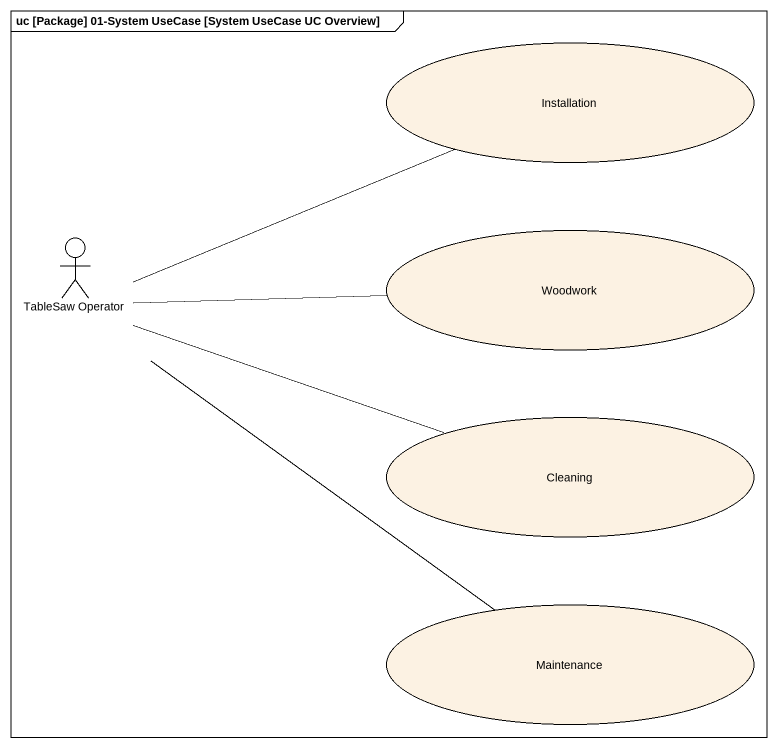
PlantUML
@startuml
mainframe uc [Package] 01-System UseCase [System UseCase UC Overview]
usecase Installation
usecase Woodwork
actor "TableSaw Operator" as TableSaw_Operator
usecase Cleaning
usecase Maintenance
TableSaw_Operator -right- Installation
TableSaw_Operator -right- Woodwork
TableSaw_Operator -right- Cleaning
TableSaw_Operator -- Maintenance
@enduml
